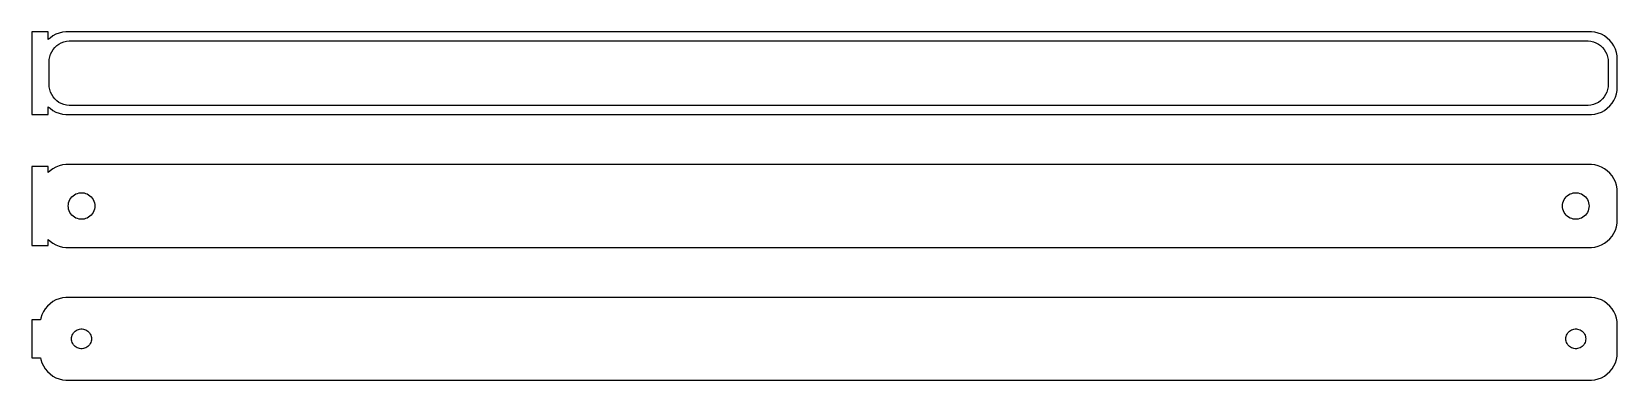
# Model space of a CAD drawing. Header units: metres. Extents: x -144 to 142, y 41 to 103.
import ezdxf

# ---------------------------------------------------------------- set-up
doc = ezdxf.new("R2010")
doc.units = ezdxf.units.M

msp = doc.modelspace()

# ---------------------------------------------------------------- linework, layer by layer
for p, q in [((-141, 103.49), (-144, 103.49)), ((-144, 103.49), (-144, 88.5099)), ((-141, 102.059), (-141, 103.49)), ((-139.045, 103.255), (-139.629, 103.024)), ((-138.437, 103.411), (-139.045, 103.255)), ((-137.814, 103.49), (-138.437, 103.411)), ((137.814, 103.49), (-137.814, 103.49)), ((138.437, 103.411), (137.814, 103.49)), ((139.045, 103.255), (138.437, 103.411)), ((139.629, 103.024), (139.045, 103.255)), ((-140.687, 102.353), (-141, 102.059)), ((-140.179, 102.722), (-140.687, 102.353)), ((-140.394, 99.8656), (-140.133, 100.276)), ((-139.629, 103.024), (-140.179, 102.722)), ((-140.133, 100.276), (-139.823, 100.651)), ((-139.823, 100.651), (-139.469, 100.984)), ((-139.469, 100.984), (-139.075, 101.27)), ((-139.075, 101.27), (-138.649, 101.504)), ((-138.649, 101.504), (-138.197, 101.683)), ((-138.197, 101.683), (-137.726, 101.804)), ((-137.726, 101.804), (-137.243, 101.865)), ((-137.243, 101.865), (137.243, 101.865)), ((137.243, 101.865), (137.726, 101.804)), ((137.726, 101.804), (138.197, 101.683)), ((138.197, 101.683), (138.649, 101.504)), ((138.649, 101.504), (139.075, 101.27)), ((139.075, 101.27), (139.469, 100.984)), ((139.469, 100.984), (139.823, 100.651)), ((140.179, 102.722), (139.629, 103.024)), ((139.823, 100.651), (140.133, 100.276)), ((140.133, 100.276), (140.394, 99.8656)), ((140.687, 102.353), (140.179, 102.722)), ((141.145, 101.923), (140.687, 102.353)), ((141.545, 101.439), (141.145, 101.923)), ((141.882, 100.909), (141.545, 101.439)), ((142.149, 100.341), (141.882, 100.909)), ((142.343, 99.7434), (142.149, 100.341)), ((-140.873, 98), (-140.842, 98.4854)), ((-140.873, 94), (-140.873, 98)), ((-140.842, 98.4854), (-140.751, 98.9631)), ((-140.751, 98.9631), (-140.601, 99.4256)), ((-140.601, 99.4256), (-140.394, 99.8656)), ((140.394, 99.8656), (140.601, 99.4256)), ((140.601, 99.4256), (140.751, 98.9631)), ((140.751, 98.9631), (140.842, 98.4854)), ((140.842, 98.4854), (140.873, 98)), ((140.873, 98), (140.873, 94)), ((142.461, 99.1267), (142.343, 99.7434)), ((142.5, 98.5), (142.461, 99.1267)), ((142.5, 93.5), (142.5, 98.5)), ((-140.842, 93.5146), (-140.873, 94)), ((-140.751, 93.0369), (-140.842, 93.5146)), ((-140.601, 92.5744), (-140.751, 93.0369)), ((-140.394, 92.1344), (-140.601, 92.5744)), ((-140.133, 91.7237), (-140.394, 92.1344)), ((-139.823, 91.349), (-140.133, 91.7237)), ((140.133, 91.7237), (139.823, 91.349)), ((140.394, 92.1344), (140.133, 91.7237)), ((140.601, 92.5744), (140.394, 92.1344)), ((140.751, 93.0369), (140.601, 92.5744)), ((140.842, 93.5146), (140.751, 93.0369)), ((140.873, 94), (140.842, 93.5146)), ((142.149, 91.6594), (142.343, 92.2566)), ((142.343, 92.2566), (142.461, 92.8733)), ((142.461, 92.8733), (142.5, 93.5)), ((-141, 89.9413), (-140.687, 89.6474)), ((-141, 88.5099), (-141, 89.9413)), ((-140.687, 89.6474), (-140.179, 89.2784)), ((-140.179, 89.2784), (-139.629, 88.9759)), ((-139.469, 91.0161), (-139.823, 91.349)), ((-139.629, 88.9759), (-139.045, 88.7447)), ((-139.075, 90.7302), (-139.469, 91.0161)), ((-138.649, 90.4959), (-139.075, 90.7302)), ((-138.197, 90.3169), (-138.649, 90.4959)), ((-137.726, 90.196), (-138.197, 90.3169)), ((-137.243, 90.135), (-137.726, 90.196)), ((137.243, 90.135), (-137.243, 90.135)), ((137.726, 90.196), (137.243, 90.135)), ((138.197, 90.3169), (137.726, 90.196)), ((138.649, 90.4959), (138.197, 90.3169)), ((139.075, 90.7302), (138.649, 90.4959)), ((139.045, 88.7447), (139.629, 88.9759)), ((139.469, 91.0161), (139.075, 90.7302)), ((139.823, 91.349), (139.469, 91.0161)), ((139.629, 88.9759), (140.179, 89.2784)), ((140.179, 89.2784), (140.687, 89.6474)), ((140.687, 89.6474), (141.145, 90.0773)), ((141.145, 90.0773), (141.545, 90.5611)), ((141.545, 90.5611), (141.882, 91.0912)), ((141.882, 91.0912), (142.149, 91.6594)), ((-144, 88.5099), (-141, 88.5099)), ((-139.045, 88.7447), (-138.437, 88.5886)), ((-138.437, 88.5886), (-137.814, 88.5099)), ((-137.814, 88.5099), (137.814, 88.5099)), ((137.814, 88.5099), (138.437, 88.5886)), ((138.437, 88.5886), (139.045, 88.7447)), ((-141, 79.1148), (-144, 79.1148)), ((-144, 79.1148), (-144, 64.8852)), ((-141, 78.0587), (-141, 79.1148)), ((-140.687, 78.3526), (-141, 78.0587)), ((-140.179, 78.7216), (-140.687, 78.3526)), ((-139.629, 79.0241), (-140.179, 78.7216)), ((-139.045, 79.2553), (-139.629, 79.0241)), ((-138.437, 79.4114), (-139.045, 79.2553)), ((-137.814, 79.4901), (-138.437, 79.4114)), ((137.814, 79.4901), (-137.814, 79.4901)), ((138.437, 79.4114), (137.814, 79.4901)), ((139.045, 79.2553), (138.437, 79.4114)), ((139.629, 79.0241), (139.045, 79.2553)), ((140.179, 78.7216), (139.629, 79.0241)), ((140.687, 78.3526), (140.179, 78.7216)), ((141.145, 77.9227), (140.687, 78.3526)), ((141.545, 77.4389), (141.145, 77.9227)), ((141.882, 76.9088), (141.545, 77.4389)), ((142.149, 76.3406), (141.882, 76.9088)), ((142.343, 75.7434), (142.149, 76.3406)), ((142.461, 75.1267), (142.343, 75.7434)), ((142.5, 74.5), (142.461, 75.1267)), ((142.5, 69.5), (142.5, 74.5)), ((-137.4, 72), (-137.381, 72.3008)), ((-137.381, 71.6992), (-137.4, 72)), ((-137.381, 72.3008), (-137.325, 72.5968)), ((-137.325, 71.4032), (-137.381, 71.6992)), ((-137.325, 72.5968), (-137.231, 72.8835)), ((-137.231, 72.8835), (-137.103, 73.1562)), ((-137.103, 73.1562), (-136.942, 73.4107)), ((-136.942, 73.4107), (-136.75, 73.6429)), ((-136.75, 73.6429), (-136.53, 73.8492)), ((-136.53, 73.8492), (-136.286, 74.0264)), ((-136.286, 74.0264), (-136.022, 74.1716)), ((-136.022, 74.1716), (-135.742, 74.2825)), ((-135.742, 74.2825), (-135.45, 74.3575)), ((-135.45, 74.3575), (-135.151, 74.3953)), ((-135.151, 74.3953), (-134.849, 74.3953)), ((-134.849, 74.3953), (-134.55, 74.3575)), ((-134.55, 74.3575), (-134.258, 74.2825)), ((-134.258, 74.2825), (-133.978, 74.1716)), ((-133.978, 74.1716), (-133.714, 74.0264)), ((-133.714, 74.0264), (-133.47, 73.8492)), ((-133.47, 73.8492), (-133.25, 73.6429)), ((-133.25, 73.6429), (-133.058, 73.4107)), ((-133.058, 73.4107), (-132.897, 73.1562)), ((-132.897, 73.1562), (-132.769, 72.8835)), ((-132.769, 72.8835), (-132.675, 72.5968)), ((-132.675, 72.5968), (-132.619, 72.3008)), ((-132.619, 71.6992), (-132.675, 71.4032)), ((-132.619, 72.3008), (-132.6, 72)), ((-132.6, 72), (-132.619, 71.6992)), ((132.6, 72), (132.619, 72.3008)), ((132.619, 71.6992), (132.6, 72)), ((132.619, 72.3008), (132.675, 72.5968)), ((132.675, 71.4032), (132.619, 71.6992)), ((132.675, 72.5968), (132.769, 72.8835)), ((132.769, 72.8835), (132.897, 73.1562)), ((132.897, 73.1562), (133.058, 73.4107)), ((133.058, 73.4107), (133.25, 73.6429)), ((133.25, 73.6429), (133.47, 73.8492)), ((133.47, 73.8492), (133.714, 74.0264)), ((133.714, 74.0264), (133.978, 74.1716)), ((133.978, 74.1716), (134.258, 74.2825)), ((134.258, 74.2825), (134.55, 74.3575)), ((134.55, 74.3575), (134.849, 74.3953)), ((134.849, 74.3953), (135.151, 74.3953)), ((135.151, 74.3953), (135.45, 74.3575)), ((135.45, 74.3575), (135.742, 74.2825)), ((135.742, 74.2825), (136.022, 74.1716)), ((136.022, 74.1716), (136.286, 74.0264)), ((136.286, 74.0264), (136.53, 73.8492)), ((136.53, 73.8492), (136.75, 73.6429)), ((136.75, 73.6429), (136.942, 73.4107)), ((136.942, 73.4107), (137.103, 73.1562)), ((137.103, 73.1562), (137.231, 72.8835)), ((137.231, 72.8835), (137.325, 72.5968)), ((137.325, 72.5968), (137.381, 72.3008)), ((137.381, 71.6992), (137.325, 71.4032)), ((137.381, 72.3008), (137.4, 72)), ((137.4, 72), (137.381, 71.6992)), ((-137.231, 71.1165), (-137.325, 71.4032)), ((-137.103, 70.8438), (-137.231, 71.1165)), ((-136.942, 70.5893), (-137.103, 70.8438)), ((-136.75, 70.3571), (-136.942, 70.5893)), ((-136.53, 70.1508), (-136.75, 70.3571)), ((-136.286, 69.9736), (-136.53, 70.1508)), ((-136.022, 69.8284), (-136.286, 69.9736)), ((-135.742, 69.7175), (-136.022, 69.8284)), ((-135.45, 69.6425), (-135.742, 69.7175)), ((-135.151, 69.6047), (-135.45, 69.6425)), ((-134.849, 69.6047), (-135.151, 69.6047)), ((-134.55, 69.6425), (-134.849, 69.6047)), ((-134.258, 69.7175), (-134.55, 69.6425)), ((-133.978, 69.8284), (-134.258, 69.7175)), ((-133.714, 69.9736), (-133.978, 69.8284)), ((-133.47, 70.1508), (-133.714, 69.9736)), ((-133.25, 70.3571), (-133.47, 70.1508)), ((-133.058, 70.5893), (-133.25, 70.3571)), ((-132.897, 70.8438), (-133.058, 70.5893)), ((-132.769, 71.1165), (-132.897, 70.8438)), ((-132.675, 71.4032), (-132.769, 71.1165)), ((132.769, 71.1165), (132.675, 71.4032)), ((132.897, 70.8438), (132.769, 71.1165)), ((133.058, 70.5893), (132.897, 70.8438)), ((133.25, 70.3571), (133.058, 70.5893)), ((133.47, 70.1508), (133.25, 70.3571)), ((133.714, 69.9736), (133.47, 70.1508)), ((133.978, 69.8284), (133.714, 69.9736)), ((134.258, 69.7175), (133.978, 69.8284)), ((134.55, 69.6425), (134.258, 69.7175)), ((134.849, 69.6047), (134.55, 69.6425)), ((135.151, 69.6047), (134.849, 69.6047)), ((135.45, 69.6425), (135.151, 69.6047)), ((135.742, 69.7175), (135.45, 69.6425)), ((136.022, 69.8284), (135.742, 69.7175)), ((136.286, 69.9736), (136.022, 69.8284)), ((136.53, 70.1508), (136.286, 69.9736)), ((136.75, 70.3571), (136.53, 70.1508)), ((136.942, 70.5893), (136.75, 70.3571)), ((137.103, 70.8438), (136.942, 70.5893)), ((137.231, 71.1165), (137.103, 70.8438)), ((137.325, 71.4032), (137.231, 71.1165)), ((142.343, 68.2566), (142.461, 68.8733)), ((142.461, 68.8733), (142.5, 69.5)), ((-141, 64.8852), (-141, 65.9413)), ((-141, 65.9413), (-140.687, 65.6474)), ((140.687, 65.6474), (141.145, 66.0773)), ((141.145, 66.0773), (141.545, 66.5611)), ((141.545, 66.5611), (141.882, 67.0912)), ((141.882, 67.0912), (142.149, 67.6594)), ((142.149, 67.6594), (142.343, 68.2566)), ((-144, 64.8852), (-141, 64.8852)), ((-140.687, 65.6474), (-140.179, 65.2784)), ((-140.179, 65.2784), (-139.629, 64.9759)), ((-139.629, 64.9759), (-139.045, 64.7447)), ((-139.045, 64.7447), (-138.437, 64.5886)), ((-138.437, 64.5886), (-137.814, 64.5099)), ((-137.814, 64.5099), (137.814, 64.5099)), ((137.814, 64.5099), (138.437, 64.5886)), ((138.437, 64.5886), (139.045, 64.7447)), ((139.045, 64.7447), (139.629, 64.9759)), ((139.629, 64.9759), (140.179, 65.2784)), ((140.179, 65.2784), (140.687, 65.6474)), ((-140.179, 54.7216), (-140.687, 54.3526)), ((-139.629, 55.0241), (-140.179, 54.7216)), ((-139.045, 55.2553), (-139.629, 55.0241)), ((-138.437, 55.4114), (-139.045, 55.2553)), ((-137.814, 55.4901), (-138.437, 55.4114)), ((137.814, 55.4901), (-137.814, 55.4901)), ((138.437, 55.4114), (137.814, 55.4901)), ((139.045, 55.2553), (138.437, 55.4114)), ((139.629, 55.0241), (139.045, 55.2553)), ((140.179, 54.7216), (139.629, 55.0241)), ((140.687, 54.3526), (140.179, 54.7216)), ((-142.343, 51.7434), (-142.4, 51.4442)), ((-142.149, 52.3406), (-142.343, 51.7434)), ((-141.882, 52.9088), (-142.149, 52.3406)), ((-141.545, 53.4389), (-141.882, 52.9088)), ((-141.145, 53.9227), (-141.545, 53.4389)), ((-140.687, 54.3526), (-141.145, 53.9227)), ((141.145, 53.9227), (140.687, 54.3526)), ((141.545, 53.4389), (141.145, 53.9227)), ((141.882, 52.9088), (141.545, 53.4389)), ((142.149, 52.3406), (141.882, 52.9088)), ((142.343, 51.7434), (142.149, 52.3406)), ((142.461, 51.1267), (142.343, 51.7434)), ((-142.4, 51.4442), (-144, 51.4442)), ((-144, 51.4442), (-144, 44.5558)), ((-136.674, 48.6626), (-136.577, 48.8671)), ((-136.577, 48.8671), (-136.456, 49.058)), ((-136.456, 49.058), (-136.312, 49.2322)), ((-136.312, 49.2322), (-136.147, 49.3869)), ((-136.147, 49.3869), (-135.964, 49.5198)), ((-135.964, 49.5198), (-135.766, 49.6287)), ((-135.766, 49.6287), (-135.556, 49.7119)), ((-135.556, 49.7119), (-135.337, 49.7681)), ((-135.337, 49.7681), (-135.113, 49.7964)), ((-135.113, 49.7964), (-134.887, 49.7964)), ((-134.887, 49.7964), (-134.663, 49.7681)), ((-134.663, 49.7681), (-134.444, 49.7119)), ((-134.444, 49.7119), (-134.234, 49.6287)), ((-134.234, 49.6287), (-134.036, 49.5198)), ((-134.036, 49.5198), (-133.853, 49.3869)), ((-133.853, 49.3869), (-133.688, 49.2322)), ((-133.688, 49.2322), (-133.544, 49.058)), ((-133.544, 49.058), (-133.423, 48.8671)), ((-133.423, 48.8671), (-133.326, 48.6626)), ((133.326, 48.6626), (133.423, 48.8671)), ((133.423, 48.8671), (133.544, 49.058)), ((133.544, 49.058), (133.688, 49.2322)), ((133.688, 49.2322), (133.853, 49.3869)), ((133.853, 49.3869), (134.036, 49.5198)), ((134.036, 49.5198), (134.234, 49.6287)), ((134.234, 49.6287), (134.444, 49.7119)), ((134.444, 49.7119), (134.663, 49.7681)), ((134.663, 49.7681), (134.887, 49.7964)), ((134.887, 49.7964), (135.113, 49.7964)), ((135.113, 49.7964), (135.337, 49.7681)), ((135.337, 49.7681), (135.556, 49.7119)), ((135.556, 49.7119), (135.766, 49.6287)), ((135.766, 49.6287), (135.964, 49.5198)), ((135.964, 49.5198), (136.147, 49.3869)), ((136.147, 49.3869), (136.312, 49.2322)), ((136.312, 49.2322), (136.456, 49.058)), ((136.456, 49.058), (136.577, 48.8671)), ((136.577, 48.8671), (136.674, 48.6626)), ((142.5, 50.5), (142.461, 51.1267)), ((142.5, 45.5), (142.5, 50.5)), ((-136.8, 48), (-136.786, 48.2256)), ((-136.786, 47.7744), (-136.8, 48)), ((-136.786, 48.2256), (-136.743, 48.4476)), ((-136.743, 47.5524), (-136.786, 47.7744)), ((-136.743, 48.4476), (-136.674, 48.6626)), ((-136.674, 47.3374), (-136.743, 47.5524)), ((-136.577, 47.1329), (-136.674, 47.3374)), ((-136.456, 46.942), (-136.577, 47.1329)), ((-136.312, 46.7678), (-136.456, 46.942)), ((-136.147, 46.6131), (-136.312, 46.7678)), ((-135.964, 46.4802), (-136.147, 46.6131)), ((-135.766, 46.3713), (-135.964, 46.4802)), ((-135.556, 46.2881), (-135.766, 46.3713)), ((-135.337, 46.2319), (-135.556, 46.2881)), ((-135.113, 46.2036), (-135.337, 46.2319)), ((-134.887, 46.2036), (-135.113, 46.2036)), ((-134.663, 46.2319), (-134.887, 46.2036)), ((-134.444, 46.2881), (-134.663, 46.2319)), ((-134.234, 46.3713), (-134.444, 46.2881)), ((-134.036, 46.4802), (-134.234, 46.3713)), ((-133.853, 46.6131), (-134.036, 46.4802)), ((-133.688, 46.7678), (-133.853, 46.6131)), ((-133.544, 46.942), (-133.688, 46.7678)), ((-133.423, 47.1329), (-133.544, 46.942)), ((-133.326, 47.3374), (-133.423, 47.1329)), ((-133.326, 48.6626), (-133.257, 48.4476)), ((-133.257, 47.5524), (-133.326, 47.3374)), ((-133.257, 48.4476), (-133.214, 48.2256)), ((-133.214, 47.7744), (-133.257, 47.5524)), ((-133.214, 48.2256), (-133.2, 48)), ((-133.2, 48), (-133.214, 47.7744)), ((133.2, 48), (133.214, 48.2256)), ((133.214, 47.7744), (133.2, 48)), ((133.214, 48.2256), (133.257, 48.4476)), ((133.257, 47.5524), (133.214, 47.7744)), ((133.257, 48.4476), (133.326, 48.6626)), ((133.326, 47.3374), (133.257, 47.5524)), ((133.423, 47.1329), (133.326, 47.3374)), ((133.544, 46.942), (133.423, 47.1329)), ((133.688, 46.7678), (133.544, 46.942)), ((133.853, 46.6131), (133.688, 46.7678)), ((134.036, 46.4802), (133.853, 46.6131)), ((134.234, 46.3713), (134.036, 46.4802)), ((134.444, 46.2881), (134.234, 46.3713)), ((134.663, 46.2319), (134.444, 46.2881)), ((134.887, 46.2036), (134.663, 46.2319)), ((135.113, 46.2036), (134.887, 46.2036)), ((135.337, 46.2319), (135.113, 46.2036)), ((135.556, 46.2881), (135.337, 46.2319)), ((135.766, 46.3713), (135.556, 46.2881)), ((135.964, 46.4802), (135.766, 46.3713)), ((136.147, 46.6131), (135.964, 46.4802)), ((136.312, 46.7678), (136.147, 46.6131)), ((136.456, 46.942), (136.312, 46.7678)), ((136.577, 47.1329), (136.456, 46.942)), ((136.674, 47.3374), (136.577, 47.1329)), ((136.674, 48.6626), (136.743, 48.4476)), ((136.743, 47.5524), (136.674, 47.3374)), ((136.743, 48.4476), (136.786, 48.2256)), ((136.786, 47.7744), (136.743, 47.5524)), ((136.786, 48.2256), (136.8, 48)), ((136.8, 48), (136.786, 47.7744)), ((-144, 44.5558), (-142.4, 44.5558)), ((-142.4, 44.5558), (-142.343, 44.2566)), ((-142.343, 44.2566), (-142.149, 43.6594)), ((-142.149, 43.6594), (-141.882, 43.0912)), ((-141.882, 43.0912), (-141.545, 42.5611)), ((141.545, 42.5611), (141.882, 43.0912)), ((141.882, 43.0912), (142.149, 43.6594)), ((142.149, 43.6594), (142.343, 44.2566)), ((142.343, 44.2566), (142.461, 44.8733)), ((142.461, 44.8733), (142.5, 45.5)), ((-141.545, 42.5611), (-141.145, 42.0773)), ((-141.145, 42.0773), (-140.687, 41.6474)), ((-140.687, 41.6474), (-140.179, 41.2784)), ((-140.179, 41.2784), (-139.629, 40.9759)), ((-139.629, 40.9759), (-139.045, 40.7447)), ((-139.045, 40.7447), (-138.437, 40.5886)), ((-138.437, 40.5886), (-137.814, 40.5099)), ((-137.814, 40.5099), (137.814, 40.5099)), ((137.814, 40.5099), (138.437, 40.5886)), ((138.437, 40.5886), (139.045, 40.7447)), ((139.045, 40.7447), (139.629, 40.9759)), ((139.629, 40.9759), (140.179, 41.2784)), ((140.179, 41.2784), (140.687, 41.6474)), ((140.687, 41.6474), (141.145, 42.0773)), ((141.145, 42.0773), (141.545, 42.5611))]:
    msp.add_line(p, q)

doc.saveas('drawing.dxf')
